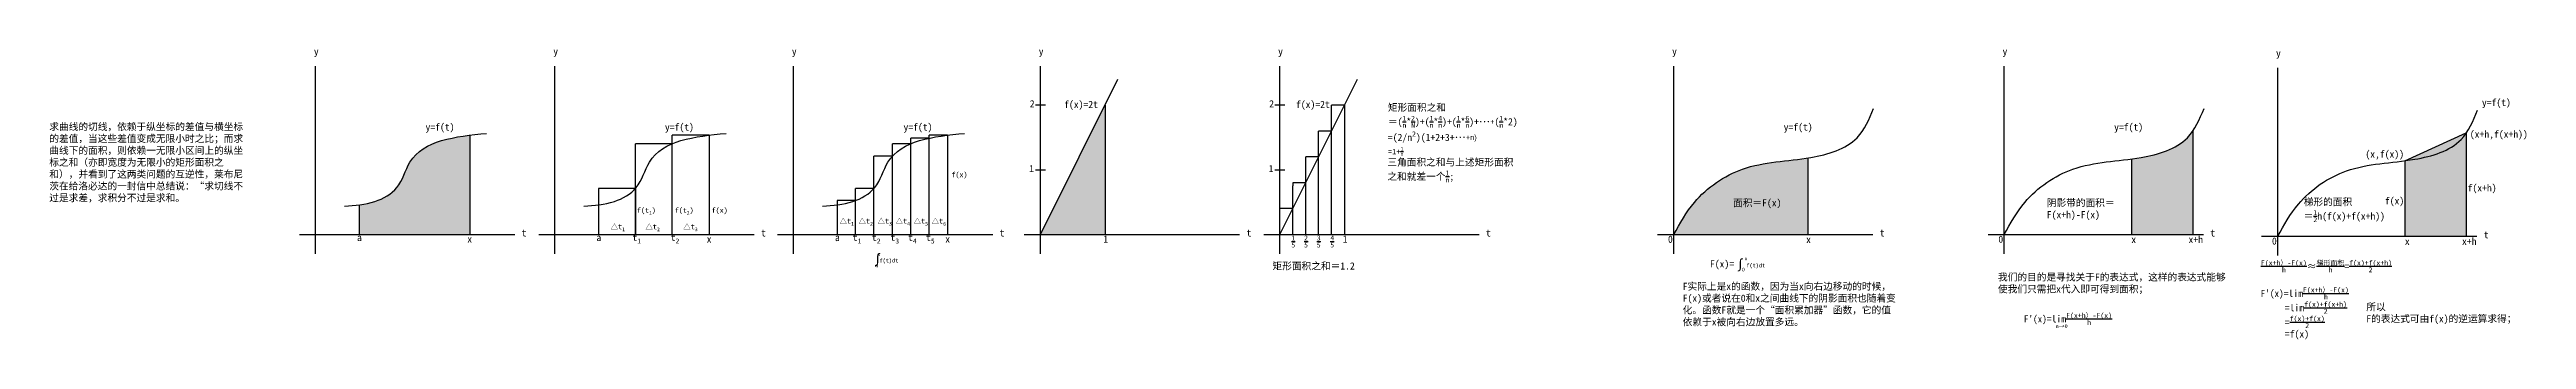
# Model space of a CAD drawing. Header units: millimetres. Extents: x -2067 to 1768, y 953 to 1401.
import ezdxf

# ---------------------------------------------------------------- set-up
doc = ezdxf.new("R2010")
doc.units = ezdxf.units.MM
doc.styles.add('w', font='', dxfattribs={"height": 11})
doc.styles.get('w').set_extended_font_data('SimSun')

msp = doc.modelspace()

# ---------------------------------------------------------------- hatches: boundary and pattern name
msp.add_hatch(color=254).paths.add_polyline_path([(-532.9, 1115.5), (-432.9, 1115.5), (-432.9, 1315.5)])
h = msp.add_hatch(color=254)
edge = h.paths.add_edge_path()
edge.add_spline(control_points=[(-1416.7, 1269), (-1456, 1264.1), (-1507.1, 1252), (-1524, 1185.4), (-1558.2, 1166.5), (-1579.5, 1162.5), (-1587.8, 1161.5)], knot_values=[22.660678, 22.660678, 22.660678, 22.660678, 126.572983, 170.720365, 210.733619, 235.686248, 235.686248, 235.686248, 235.686248], degree=3, periodic=0)
edge.add_line((-1587.8, 1161.5), (-1587.8, 1115.5))
edge.add_line((-1587.8, 1115.5), (-1416.7, 1115.5))
edge.add_line((-1416.7, 1115.5), (-1416.7, 1269))
h = msp.add_hatch(color=254)
edge = h.paths.add_edge_path()
edge.add_spline(control_points=[(1251.4, 1275.4), (1248.9, 1271.8), (1230.6, 1248.6), (1193.1, 1237.7), (1161.4, 1233), (1156.3, 1232.4)], knot_values=[241.90891, 241.90891, 241.90891, 241.90891, 255.334857, 333.232476, 348.114643, 348.114643, 348.114643, 348.114643], degree=3, periodic=0)
edge.add_line((1156.3, 1232.4), (1156.3, 1115.5))
edge.add_line((1156.3, 1115.5), (1251.4, 1115.5))
edge.add_line((1251.4, 1115.5), (1251.4, 1275.4))
h.paths.add_polyline_path([(1022.6, 1172.7), (1133.7, 1172.7), (1133.7, 1133.2), (1022.6, 1133.2)], flags=9)
h = msp.add_hatch(color=254)
edge = h.paths.add_edge_path()
edge.add_spline(control_points=[(1579.9, 1229.6), (1584.9, 1230.3), (1616.6, 1235), (1654.1, 1245.8), (1672.5, 1269), (1674.9, 1272.7)], knot_values=[241.90891, 241.90891, 241.90891, 241.90891, 256.791077, 334.688696, 348.114643, 348.114643, 348.114643, 348.114643], degree=3, periodic=0)
edge.add_line((1674.9, 1272.7), (1579.9, 1229.6))
h = msp.add_hatch(color=254)
edge = h.paths.add_edge_path()
edge.add_spline(control_points=[(1674.9, 1272.7), (1672.5, 1269), (1654.1, 1245.8), (1616.6, 1235), (1584.9, 1230.3), (1579.9, 1229.6)], knot_values=[241.90891, 241.90891, 241.90891, 241.90891, 255.334857, 333.232476, 348.114643, 348.114643, 348.114643, 348.114643], degree=3, periodic=0)
edge.add_line((1579.9, 1229.6), (1579.9, 1112.8))
edge.add_line((1579.9, 1112.8), (1674.9, 1112.8))
edge.add_line((1674.9, 1112.8), (1674.9, 1272.7))
h = msp.add_hatch(color=254)
edge = h.paths.add_edge_path()
edge.add_line((655.3, 1115.5), (655.3, 1233.9))
edge.add_spline(control_points=[(655.3, 1233.9), (620.1, 1228.3), (556.4, 1227.5), (481.8, 1176.5), (457.4, 1132.8), (447.8, 1115.5)], knot_values=[0, 0, 0, 0, 102.792697, 193.25407, 252.317866, 252.317866, 252.317866, 252.317866], degree=3, periodic=0)
edge.add_line((447.8, 1115.5), (655.3, 1115.5))

# ---------------------------------------------------------------- linework, layer by layer
for p, q in [((-1655.3, 1085.8), (-1655.3, 1376.1)), ((-1284.6, 1085.8), (-1284.6, 1376.1)), ((-915.2, 1085.8), (-915.2, 1376.1)), ((-532.9, 1085.8), (-532.9, 1376.1)), ((-532.9, 1115.5), (-412.9, 1355.7)), ((-162.2, 1085.8), (-162.2, 1376.1)), ((-162.2, 1115.5), (-42.1, 1355.7)), ((447.8, 1085.8), (447.8, 1376.1)), ((959.4, 1085.8), (959.4, 1376.1)), ((1383, 1083), (1383, 1373.3)), ((-525.2, 1315.5), (-540.7, 1315.5)), ((-432.9, 1315.5), (-432.9, 1115.5)), ((-154.4, 1315.5), (-170, 1315.5)), ((-82.2, 1115.5), (-82.2, 1315.5)), ((-62.2, 1315.5), (-82.2, 1315.5)), ((-62.2, 1315.5), (-62.2, 1115.5)), ((-1416.7, 1269), (-1416.7, 1115.5)), ((-1103, 1115.5), (-1103, 1269)), ((-1046, 1269), (-1103, 1269)), ((-1046, 1269), (-1046, 1115.5)), ((-705.1, 1115.5), (-705.1, 1269)), ((-676.6, 1269), (-705.1, 1269)), ((-676.6, 1269), (-676.6, 1115.5)), ((-102.2, 1115.5), (-102.2, 1275.5)), ((-82.2, 1275.5), (-102.2, 1275.5)), ((1251.4, 1275.4), (1251.4, 1115.5)), ((1579.9, 1229.6), (1674.9, 1272.7)), ((1674.9, 1272.7), (1674.9, 1112.8)), ((-1103, 1255.9), (-1160.1, 1255.9)), ((-790.7, 1115.5), (-790.7, 1236.5)), ((-762.2, 1236.5), (-790.7, 1236.5)), ((-762.2, 1115.5), (-762.2, 1255.9)), ((-733.6, 1255.9), (-762.2, 1255.9)), ((-733.6, 1115.5), (-733.6, 1264.4)), ((-705.1, 1264.4), (-733.6, 1264.4)), ((-122.2, 1115.5), (-122.2, 1235.5)), ((-102.2, 1235.5), (-122.2, 1235.5)), ((655.3, 1233.9), (655.3, 1115.5)), ((1156.3, 1232.4), (1156.3, 1115.5)), ((1579.9, 1229.6), (1579.9, 1112.8)), ((-525.2, 1215.1), (-540.7, 1215.1)), ((-154.4, 1215.1), (-170, 1215.1)), ((-122.2, 1195.5), (-142.2, 1195.5)), ((-142.2, 1195.5), (-142.2, 1190.9)), ((-142.2, 1115.5), (-142.2, 1190.9)), ((-1587.8, 1161.5), (-1587.8, 1115.5)), ((-1160.1, 1186.7), (-1217.1, 1186.7)), ((-1217.1, 1186.7), (-1217.1, 1161.5)), ((-1217.1, 1161.5), (-1217.1, 1115.5)), ((-819.2, 1168.1), (-847.7, 1168.1)), ((-847.7, 1168.1), (-847.7, 1161.6)), ((-847.7, 1161.5), (-847.7, 1115.5)), ((-819.2, 1115.5), (-819.2, 1186.7)), ((-790.7, 1186.7), (-819.2, 1186.7)), ((-142.2, 1155.5), (-162.2, 1155.5)), ((-1680.3, 1115.5), (-1346.8, 1115.5)), ((-1309.6, 1115.5), (-976.1, 1115.5)), ((-1217.1, 1115.5), (-1046, 1115.5)), ((-940.2, 1115.5), (-606.7, 1115.5)), ((-847.7, 1115.5), (-676.6, 1115.5)), ((-557.9, 1115.5), (-224.5, 1115.5)), ((-187.2, 1115.5), (146.3, 1115.5)), ((-162.2, 1115.5), (-62.2, 1115.5)), ((422.8, 1115.5), (756.2, 1115.5)), ((934.4, 1115.5), (1267.9, 1115.5)), ((1358, 1112.8), (1691.4, 1112.8))]:
    msp.add_line(p, q)
at = {"color": 0}
msp.add_line((-1160.1, 1115.5), (-1160.1, 1255.9), dxfattribs=at)
at = {"color": 5}
msp.add_line((-1160.1, 1186.7), (-1160.1, 1115.5), dxfattribs=at)
for points in [[(-1655.3, 1360.9, 0, 0, 0), (-1655.3, 1376.1, 3.29, 0, 0), (-1655.3, 1386.4, 0, 0, 0)], [(-1284.6, 1360.9, 0, 0, 0), (-1284.6, 1376.1, 3.29, 0, 0), (-1284.6, 1386.4, 0, 0, 0)], [(-915.2, 1360.9, 0, 0, 0), (-915.2, 1376.1, 3.29, 0, 0), (-915.2, 1386.4, 0, 0, 0)], [(-532.9, 1360.9, 0, 0, 0), (-532.9, 1376.1, 3.29, 0, 0), (-532.9, 1386.4, 0, 0, 0)], [(-162.2, 1360.9, 0, 0, 0), (-162.2, 1376.1, 3.29, 0, 0), (-162.2, 1386.4, 0, 0, 0)], [(447.8, 1360.9, 0, 0, 0), (447.8, 1376.1, 3.29, 0, 0), (447.8, 1386.4, 0, 0, 0)], [(959.4, 1360.9, 0, 0, 0), (959.4, 1376.1, 3.29, 0, 0), (959.4, 1386.4, 0, 0, 0)], [(1383, 1358.1, 0, 0, 0), (1383, 1373.3, 3.29, 0, 0), (1383, 1383.7, 0, 0, 0)], [(-1362, 1115.5, 0, 0, 0), (-1346.8, 1115.5, 3.29, 0, 0), (-1336.5, 1115.5, 0, 0, 0)], [(-991.4, 1115.5, 0, 0, 0), (-976.1, 1115.5, 3.29, 0, 0), (-965.8, 1115.5, 0, 0, 0)], [(-622, 1115.5, 0, 0, 0), (-606.7, 1115.5, 3.29, 0, 0), (-596.4, 1115.5, 0, 0, 0)], [(-239.7, 1115.5, 0, 0, 0), (-224.5, 1115.5, 3.29, 0, 0), (-214.1, 1115.5, 0, 0, 0)], [(131, 1115.5, 0, 0, 0), (146.3, 1115.5, 3.29, 0, 0), (156.6, 1115.5, 0, 0, 0)], [(741, 1115.5, 0, 0, 0), (756.2, 1115.5, 3.29, 0, 0), (766.6, 1115.5, 0, 0, 0)], [(1252.7, 1115.5, 0, 0, 0), (1267.9, 1115.5, 3.29, 0, 0), (1278.2, 1115.5, 0, 0, 0)], [(1676.2, 1112.8, 0, 0, 0), (1691.4, 1112.8, 3.29, 0, 0), (1701.8, 1112.8, 0, 0, 0)]]:
    msp.add_lwpolyline(points, format="xyseb")
for points in [[(447.8, 1115.5), (479.8, 1165.2), (554.2, 1216.6), (659.9, 1234.7), (731.6, 1265.2), (757.3, 1310.4)], [(959.4, 1115.5), (991.4, 1165.2), (1065.9, 1216.6), (1171.6, 1234.7), (1243.2, 1265.2), (1269, 1310.4)], [(1383, 1112.8), (1415, 1162.5), (1489.4, 1213.9), (1595.1, 1231.9), (1666.8, 1262.5), (1692.5, 1307.7)], [(-1610.4, 1159.5), (-1563.3, 1166.7), (-1529.5, 1188.1), (-1509.1, 1227.3), (-1390.4, 1271.9)], [(-1239.7, 1159.5), (-1192.6, 1166.7), (-1158.8, 1188.1), (-1138.4, 1227.3), (-1019.7, 1271.9)], [(-870.3, 1159.5), (-823.2, 1166.7), (-789.4, 1188.1), (-769, 1227.3), (-650.3, 1271.9)]]:
    msp.add_spline(points, degree=3)

# ---------------------------------------------------------------- texts
at = {"style": 'w'}
for s, height, p in [('y', 11, (-1658, 1393.3)), ('y', 11, (-1287.3, 1393.3)), ('y', 11, (-917.9, 1393.3)), ('y', 11, (-535.6, 1393.3)), ('y', 11, (-164.9, 1393.3)), ('y', 11, (445.1, 1393.3)), ('y', 11, (956.8, 1393.3)), ('y', 11, (1380.3, 1390.6)), ('y=f(t)', 11, (1699.1, 1314.2)), ('y=f(t)', 11, (-1485.1, 1276.2)), ('y=f(t)', 11, (-1114.4, 1276.2)), ('y=f(t)', 11, (-745, 1276.2)), ('y=f(t)', 11, (617.9, 1276.2)), ('y=f(t)', 11, (1129.6, 1276.2)), ('t', 11, (-1336.2, 1112.4)), ('t', 11, (-965.5, 1112.4)), ('t', 11, (-596.1, 1112.4)), ('t', 11, (-213.8, 1112.4)), ('t', 11, (156.9, 1112.4)), ('t', 11, (766.8, 1112.4)), ('t', 11, (1278.5, 1112.4)), ('t', 11, (1702, 1109.7)), ('∫', 16, (540, 1060.5)), ('x', 6, (557.3, 1075.4)), ('0', 6, (553.2, 1058.3)), ('f(t)dt', 6.19, (560.2, 1064.7))]:
    msp.add_text(s, height=height, dxfattribs=at).set_placement(p)
for s, insert, char_height, width, attachment_point in [('2', (-549.4, 1323.2), 11, 14.275, 1), ('f(x)=2t', (-496.2, 1322.2), 11, 53.333, 1), ('2', (-178.7, 1323.2), 11, 14.275, 1), ('f(x)=2t', (-137.2, 1322.2), 11, 53.333, 1), ('\\A1;矩形面积之和\\P＝({\\H0.7x;\\S1/n;}*{\\H0.7x;\\S2/N;})+({\\H0.7x;\\S1/n;}*{\\H0.7x;\\S4/n;})+({\\H0.7x;\\S1/n;}*{\\H0.7x;\\S6/n;})+{\\H1.167x;…\\fËÎÌå|b0|i0|c134|p0;\\H0.6429x;+}({\\H0.7x;\\S1/n;}*2)\\P=(2/n{\\H0.7x;\\S2^ ;})(1+2+3+{\\H1.167x;…\\fËÎÌå|b0|i0|c134|p0;\\H0.6429x;+n)\\P=1+\\H0.7x;\\S1/n;}', (5.1, 1317.5), 11, 227.682, 1), ('求曲线的切线，依赖于纵坐标的差值与横坐标的差值，当这些差值变成无限小时之比；而求曲线下的面积，则依赖一无限小区间上的纵坐标之和（亦即宽度为无限小的矩形面积之和），并看到了这两类问题的互逆性，莱布尼茨在给洛必达的一封信中总结说：“求切线不过是求差，求积分不过是求和。', (-2067.6, 1287.7), 11, 299.787, 1), ('(x+h,f(x+h))', (1680.4, 1276.2), 11, 88.277, 1), ('\\A1;三角面积之和与上述矩形面积之和就差一个{\\H0.7x;\\S1/n;};', (4.3, 1232.9), 11, 173.597, 1), ('(x,f(x))', (1518.7, 1245.3), 11, 59.066, 1), ('\\A1;f(x)', (-670.8, 1212.1), 8, 32.064, 1), ('1', (-550.4, 1223), 11, 14.275, 1), ('1', (-179.6, 1223), 11, 14.275, 1), ('f(x+h)', (1677, 1193.1), 11, 47.335, 1), ('\\A1;f(t{\\H0.7x;\\S^ 2;})', (-1099.2, 1157.1), 8, 32.064, 1), ('\\A1;f(x)', (-1042.1, 1157.1), 8, 32.064, 1), ('面积＝F(x)', (539.6, 1170), 11, 89.039, 1), ('阴影带的面积＝F(x+h)-F(x)', (1025.4, 1170), 11, 110.427, 1), ('\\A1;梯形的面积＝{\\H0.7x;\\S1/2;}h(f(x)+f(x+h))', (1423.2, 1171.5), 11, 110.427, 1), ('f(x)', (1548.9, 1173.1), 11, 39.11, 1), ('a', (-1591.2, 1116.4), 11, 14.275, 1), ('a', (-1220.5, 1116.4), 11, 14.275, 1), ('\\A1;{\\H0.7273x;△\\H1.032x;t\\H0.7x;\\S^ 1;}', (-1198.2, 1131.7), 11, 33.879, 1), ('\\A1;t{\\H0.7x;\\S^ 1;}', (-1164.7, 1116.4), 11, 26.446, 1), ('\\A1;{\\H0.7273x;△\\H1.032x;t\\H0.7x;\\S^ 2;}', (-1144.4, 1131.7), 11, 33.879, 1), ('\\A1;t{\\H0.7x;\\S^ 2;}', (-1105.4, 1116.4), 11, 26.446, 1), ('\\A1;{\\H0.7273x;△\\H1.032x;t\\H0.7x;\\S^ 3;}', (-1085.8, 1131.7), 11, 33.879, 1), ('a', (-851.1, 1116.4), 11, 14.275, 1), ('\\A1;{\\H0.7273x;△\\H1.032x;t\\H0.7x;\\S^ 1;}', (-843.8, 1140.4), 11, 24.602, 1), ('\\A1;t{\\H0.7x;\\S^ 1;}', (-823.7, 1116.4), 11, 26.446, 1), ('\\A1;{\\H0.7273x;△\\H1.032x;t\\H0.7x;\\S^ 2;}', (-814.4, 1140.4), 11, 24.602, 1), ('\\A1;t{\\H0.7x;\\S^ 2;}', (-793.9, 1116.4), 11, 26.446, 1), ('\\A1;{\\H0.7273x;△\\H1.032x;t\\H0.7x;\\S^ 3;}', (-785, 1140.4), 11, 24.602, 1), ('\\A1;t{\\H0.7x;\\S^ 3;}', (-765.2, 1116.4), 11, 26.446, 1), ('\\A1;{\\H0.7273x;△\\H1.032x;t\\H0.7x;\\S^ 4;}', (-757, 1140.4), 11, 24.602, 1), ('\\A1;t{\\H0.7x;\\S^ 4;}', (-737.9, 1116.4), 11, 26.446, 1), ('\\A1;{\\H0.7273x;△\\H1.032x;t\\H0.7x;\\S^ 5;}', (-729.1, 1140.4), 11, 24.602, 1), ('\\A1;t{\\H0.7x;\\S^ 5;}', (-710.1, 1116.4), 11, 26.446, 1), ('\\A1;{\\H0.7273x;△\\H1.032x;t\\H0.7x;\\S^ 6;}', (-701.2, 1140.4), 11, 24.602, 1), ('1', (-435.5, 1114), 11, 14.275, 1), ('\\A1;{\\H0.7x;\\S1/5;}', (-144.3, 1114), 11, 14.275, 1), ('\\A1;{\\H0.7x;\\S2/5;}', (-124.6, 1114), 11, 14.275, 1), ('\\A1;{\\H0.7x;\\S3/5;}', (-105, 1114), 11, 14.275, 1), ('\\A1;{\\H0.7x;\\S4/5;}', (-84.1, 1114), 11, 14.275, 1), ('1', (-64.8, 1114), 11, 14.275, 1), ('0', (438.8, 1113.7), 11, 14.275, 1), ('0', (950.4, 1113.7), 11, 14.275, 1), ('x+h', (1244.8, 1113.3), 11, 43.511, 1), ('x', (-1420.4, 1114), 11, 14.275, 1), ('x', (-1049.7, 1114), 11, 14.275, 1), ('∫', (-795.9, 1075.5), 16, 18.159, 4), ('x', (-785.2, 1088.1), 6, 14.275, 1), ('{\\H0.5625x;f(t)dt}', (-782.1, 1078.4), 11, 28.034, 1), ('x', (-680.3, 1114), 11, 14.275, 1), ('矩形面积之和＝1.2', (-173.6, 1072.4), 11, 220.213, 1), ('F(x)=', (503.8, 1075.5), 11, 40.966, 1), ('x', (652.7, 1113.3), 11, 14.275, 1), ('x', (1156.2, 1113.3), 11, 14.275, 1), ('\\A1;{\\H0.7x;\\SF(x+h）-F(x)/h;\\H1.429x;≈\\H0.7x;\\S梯形面积/h;\\H1.429x;=\\H0.7x;\\Sf(x)+f(x+h)/2;}', (1357, 1075.6), 11, 223.236, 1), ('0', (1374, 1110.9), 11, 14.275, 1), ('x', (1579.8, 1110.5), 11, 14.275, 1), ('x+h', (1668.3, 1110.5), 11, 43.511, 1), ('a', (-789.2, 1071), 6, 14.275, 1), ('F实际上是x的函数，因为当x向右边移动的时候，F(x)或者说在0和x之间曲线下的阴影面积也随着变化。函数F就是一个“面积累加器”函数，它的值依赖于x被向右边放置多远。', (461.6, 1040.9), 11, 330.852, 1), ('我们的目的是寻找关于F的表达式，这样的表达式能够使我们只需把x代入即可得到面积；', (949.8, 1055.1), 11, 362.195, 1), ("\\A1;{\\f@BatangChe|b0|i0|c0|p49;F'(x)}=lim{\\H0.7x;\\SF(x+h）-F(x)/h;}\\P     =lim{\\H0.7004x;\\Sf(x)+f(x+h)/2;\\H1.429x;\\P     =\\H0.7x;\\Sf(x)+f(x)/2;\\H1.429x;\\P     =f(x)}", (1356.6, 1033.7), 11, 171.37, 1), ('所以\\PF的表达式可由f(x)的逆运算求得；', (1520.1, 1009.1), 11, 504.133, 1), ("\\A1;{\\f@BatangChe|b0|i0|c0|p49;F'(x)}=lim{\\H0.7x;\\SF(x+h）-F(x)/h;}", (989.9, 994.2), 11, 135.406, 1), ('n→0', (1039, 973.8), 6, 23.438, 4)]:
    msp.add_mtext(s, dxfattribs=dict(at, insert=insert, char_height=char_height, width=width, attachment_point=attachment_point))
at = {"color": 5, "insert": (-1157.8, 1157.1), "char_height": 8, "width": 32.064, "attachment_point": 1, "style": 'w'}
msp.add_mtext('\\A1;f(t{\\H0.7x;\\S^ 1;})', dxfattribs=at)

doc.saveas('drawing.dxf')
